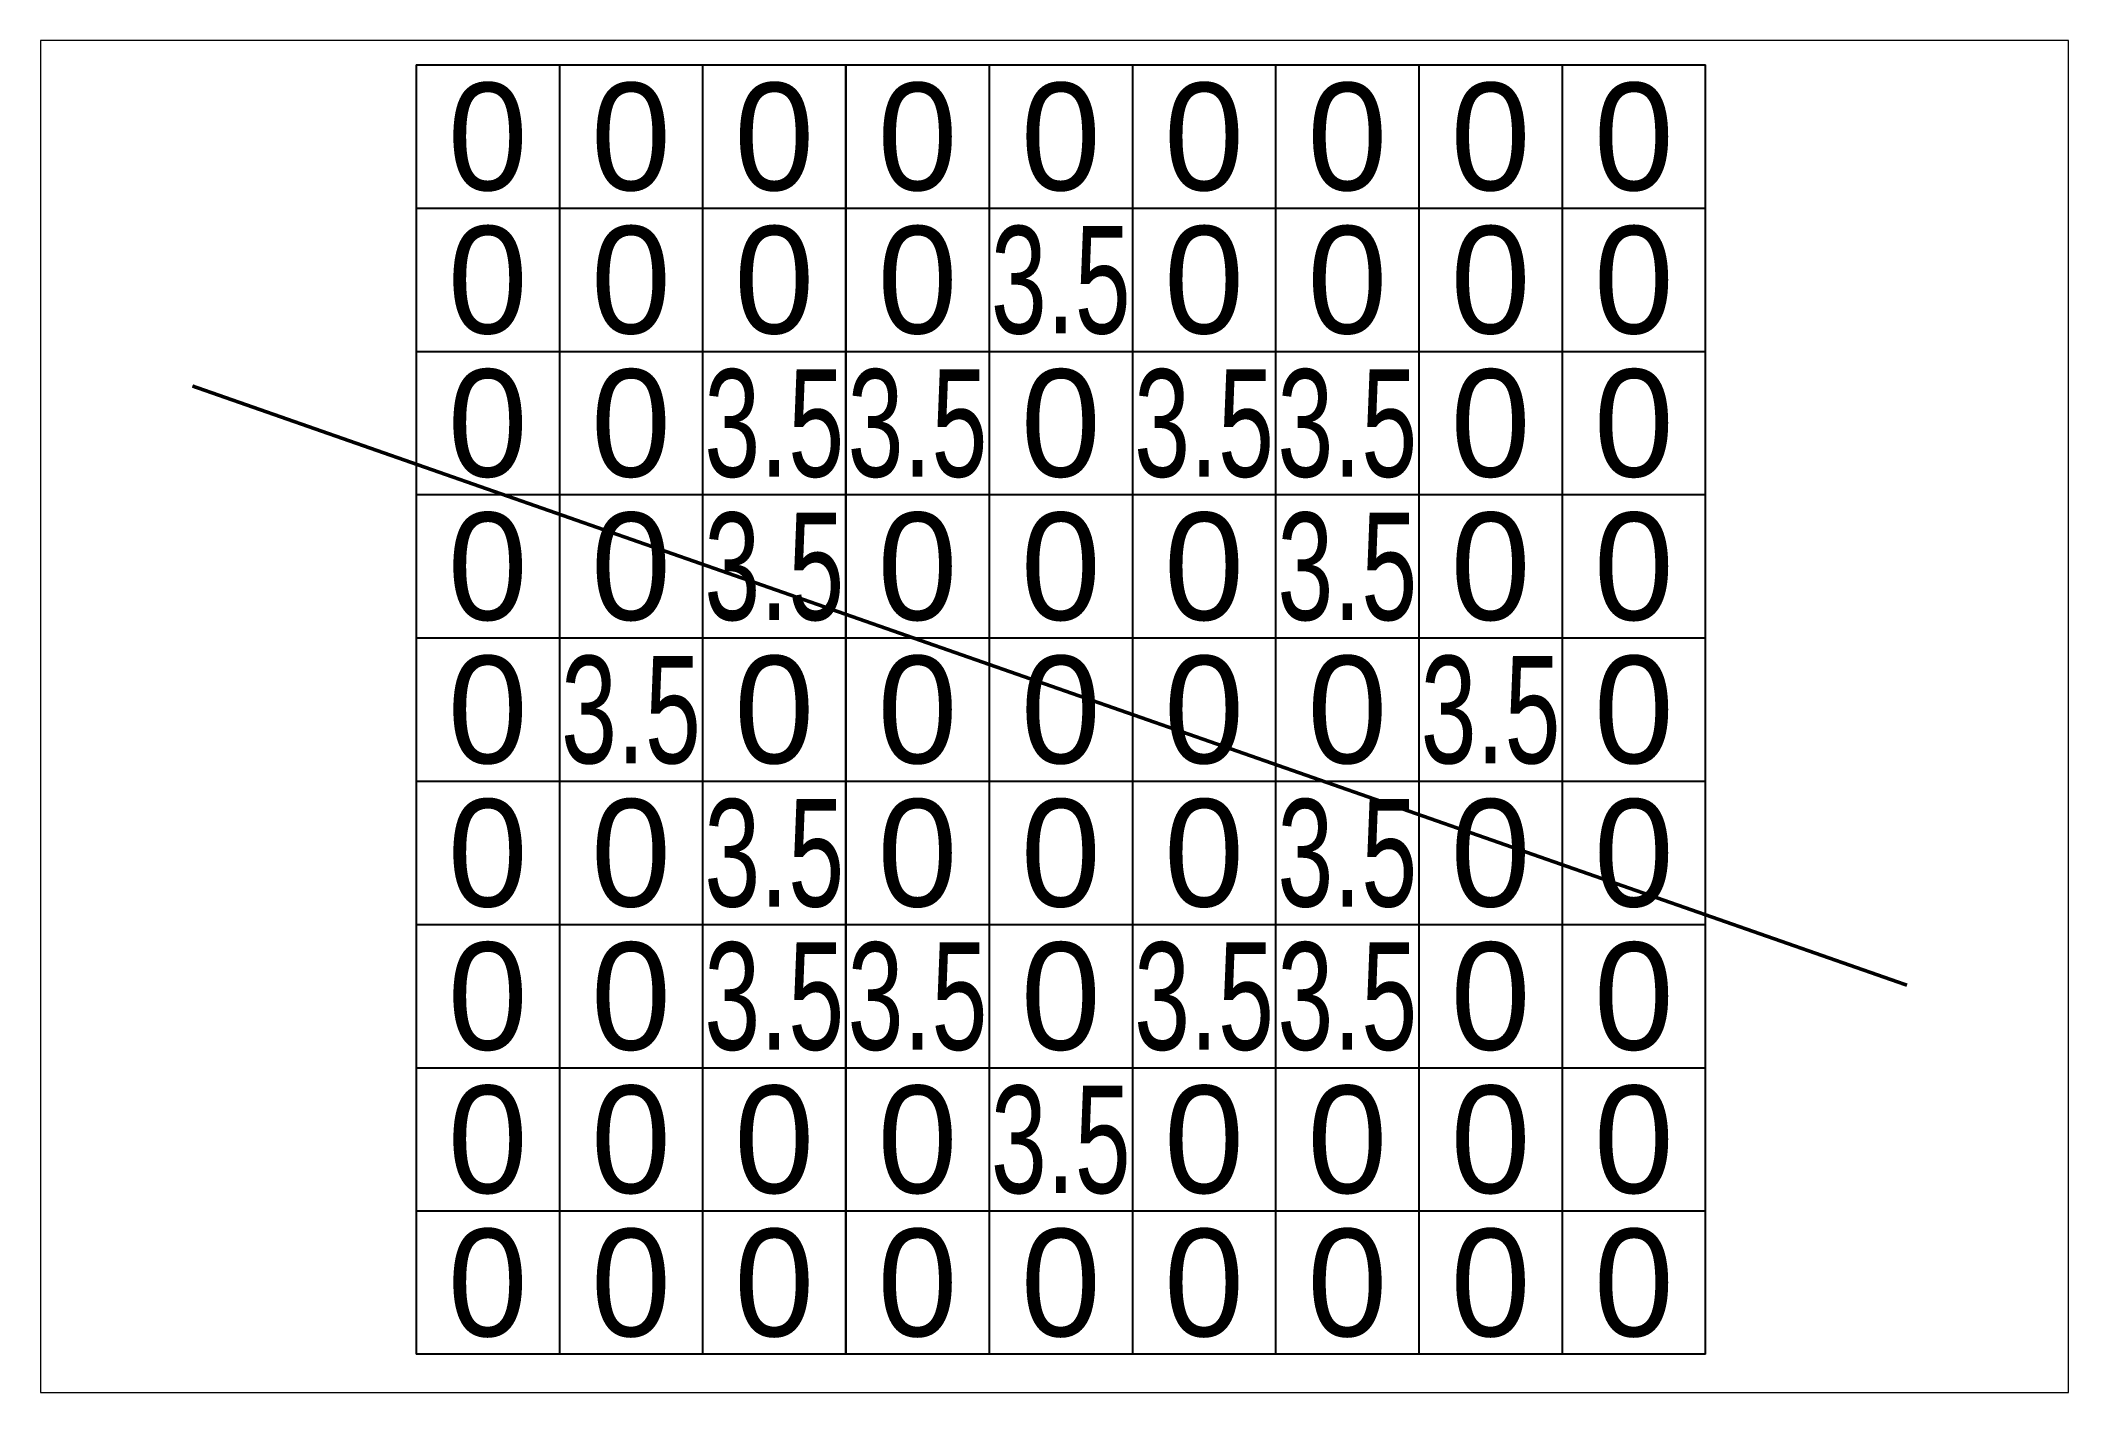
# Paper-space layout 'circle' of a CAD drawing. Header units: inches. Extents: x 1.05 to 9.45, y 0.7 to 6.3.
# The model-space entities are those that its viewports show. They can reach past a viewport. Long polylines and large blocks are cut down to what shows.
import ezdxf
from ezdxf.enums import TextEntityAlignment as Align

# ---------------------------------------------------------------- set-up
doc = ezdxf.new("R2010")
doc.units = ezdxf.units.IN
doc.header["$MEASUREMENT"] = 0
doc.styles.get("Standard").update_dxf_attribs({"font": 'Apnorm.shx'})

msp = doc.modelspace()

# ---------------------------------------------------------------- linework, layer by layer
for p, q in [((39.18, 20), (39.18, 14)), ((39.18, 20), (45.18, 20)), ((41.18, 20), (41.18, 14)), ((43.18, 20), (43.18, 14)), ((45.18, 14), (45.18, 20)), ((45.18, 20), (45.18, 14)), ((45.18, 20), (51.18, 20)), ((47.18, 20), (47.18, 14)), ((49.18, 20), (49.18, 14)), ((51.18, 14), (51.18, 20)), ((51.18, 20), (57.18, 20)), ((53.18, 20), (53.18, 14)), ((55.18, 20), (55.18, 14)), ((57.18, 14), (57.18, 20)), ((39.18, 18), (45.18, 18)), ((45.18, 18), (51.18, 18)), ((51.18, 18), (57.18, 18)), ((39.18, 16), (45.18, 16)), ((45.18, 16), (51.18, 16)), ((51.18, 16), (57.18, 16)), ((39.18, 14), (39.18, 8)), ((39.18, 14), (45.18, 14)), ((41.18, 14), (41.18, 8)), ((43.18, 14), (43.18, 8)), ((45.18, 8), (45.18, 14)), ((45.18, 14), (45.18, 8)), ((45.18, 14), (51.18, 14)), ((47.18, 14), (47.18, 8)), ((49.18, 14), (49.18, 8)), ((51.18, 8), (51.18, 14)), ((51.18, 14), (57.18, 14)), ((53.18, 14), (53.18, 8)), ((55.18, 14), (55.18, 8)), ((57.18, 8), (57.18, 14)), ((39.18, 12), (45.18, 12)), ((45.18, 12), (51.18, 12)), ((51.18, 12), (57.18, 12)), ((39.18, 10), (45.18, 10)), ((45.18, 10), (51.18, 10)), ((51.18, 10), (57.18, 10)), ((39.18, 8), (39.18, 2)), ((39.18, 8), (45.18, 8)), ((41.18, 8), (41.18, 2)), ((43.18, 8), (43.18, 2)), ((45.18, 2), (45.18, 8)), ((45.18, 8), (45.18, 2)), ((45.18, 8), (51.18, 8)), ((47.18, 8), (47.18, 2)), ((49.18, 8), (49.18, 2)), ((51.18, 2), (51.18, 8)), ((51.18, 8), (57.18, 8)), ((53.18, 8), (53.18, 2)), ((55.18, 8), (55.18, 2)), ((57.18, 2), (57.18, 8)), ((39.18, 6), (45.18, 6)), ((45.18, 6), (51.18, 6)), ((51.18, 6), (57.18, 6)), ((39.18, 4), (45.18, 4)), ((45.18, 4), (51.18, 4)), ((51.18, 4), (57.18, 4)), ((45.18, 2), (39.18, 2)), ((51.18, 2), (45.18, 2)), ((57.18, 2), (51.18, 2))]:
    msp.add_line(p, q)
at = {"color": 1, "const_width": 0.05}
msp.add_lwpolyline([(36.058, 15.517), (59.993, 7.152)], dxfattribs=at)

# ---------------------------------------------------------------- texts
for p in [(40.18, 19), (42.18, 19), (44.18, 19), (46.18, 19), (48.18, 19), (50.18, 19), (52.18, 19), (54.18, 19), (56.18, 19), (40.18, 17), (42.18, 17), (44.18, 17), (46.18, 17), (50.18, 17), (52.18, 17), (54.18, 17), (56.18, 17), (40.18, 15), (42.18, 15), (48.18, 15), (54.18, 15), (56.18, 15), (40.18, 13), (42.18, 13), (46.18, 13), (48.18, 13), (50.18, 13), (54.18, 13), (56.18, 13), (40.18, 11), (44.18, 11), (46.18, 11), (48.18, 11), (50.18, 11), (52.18, 11), (56.18, 11), (40.18, 9), (42.18, 9), (46.18, 9), (48.18, 9), (50.18, 9), (54.18, 9), (56.18, 9), (40.18, 7), (42.18, 7), (48.18, 7), (54.18, 7), (56.18, 7), (40.18, 5), (42.18, 5), (44.18, 5), (46.18, 5), (50.18, 5), (52.18, 5), (54.18, 5), (56.18, 5), (40.18, 3), (42.18, 3), (44.18, 3), (46.18, 3), (48.18, 3), (50.18, 3), (52.18, 3), (54.18, 3), (56.18, 3)]:
    msp.add_text('0', height=1.5).set_placement(p, align=Align.MIDDLE_CENTER)
at = {"width": 0.7}
for p in [(48.18, 17), (44.18, 15), (46.18, 15), (50.18, 15), (52.18, 15), (44.18, 13), (52.18, 13), (42.18, 11), (54.18, 11), (44.18, 9), (52.18, 9), (44.18, 7), (46.18, 7), (50.18, 7), (52.18, 7), (48.18, 5)]:
    msp.add_text('3.5', height=1.5, dxfattribs=at).set_placement(p, align=Align.MIDDLE_CENTER)

psp = doc.layouts.new('circle')

# ---------------------------------------------------------------- viewports
at = {"layer": '0', "view_target_point": (35.2463, -0.0969)}
psp.add_viewport(center=(5.25, 3.5), size=(8.4, 5.6), view_center_point=(12.8461, 11), view_height=18.872838, dxfattribs=at)

doc.saveas('drawing.dxf')
